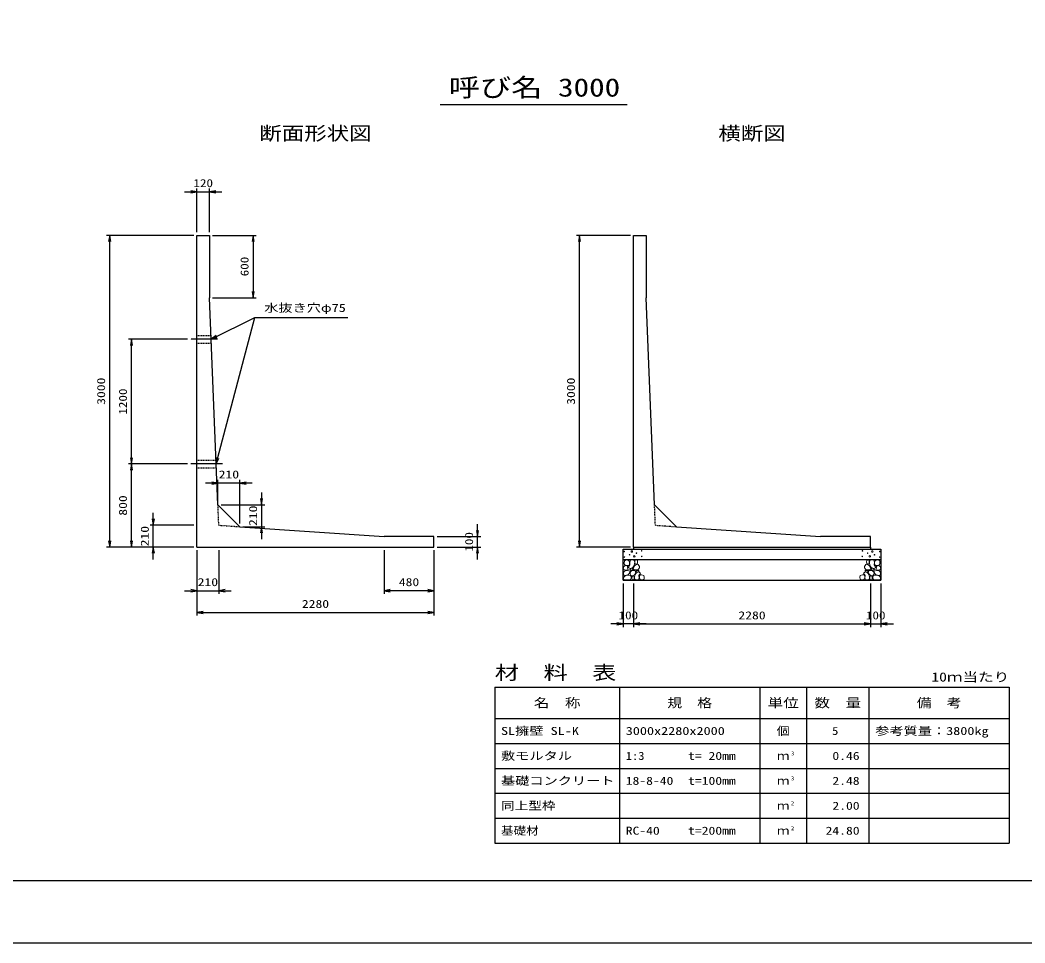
# Model space of a CAD drawing. Units: millimetres at full size. Extents: x 0 to 25230, y 0 to 19397.
# Drawn here: x 10208 to 19875, y 0 to 8882 of the extents above; entities that cross this region are included whole.
import ezdxf
from ezdxf.enums import TextEntityAlignment as Align

# ---------------------------------------------------------------- set-up
doc = ezdxf.new("R2010")
doc.units = ezdxf.units.MM
doc.linetypes.add('CHAIN', pattern=[18.5, 12, -1.5, 3.5, -1.5])
doc.linetypes.add('DASHED_SPACED', pattern=[12, 6, -6])
for name, color, linetype, lineweight in [('D-BMK', 2, 'CHAIN', 25), ('D-DCR-HCHn', 4, 'Continuous', 9), ('D-MTR-FRAM', 7, 'Continuous', 25), ('D-MTR-LINE', 7, 'Continuous', 25), ('D-STR-DIM', 7, 'Continuous', 25), ('D-STR-STRn', 1, 'Continuous', 25), ('D-STR-TXT', 7, 'Continuous', 25), ('D-TTL', 2, 'Continuous', 25), ('D-TTL-TXT', 7, 'Continuous', 25)]:
    doc.layers.add(name, color=color, linetype=linetype, lineweight=lineweight)
doc.layers.add('D-MTR', color=7, linetype='Continuous')
doc.layers.add('D-MTR-TXT', color=7, linetype='Continuous')
doc.styles.add('ＭＳ ゴシック', font='')
doc.styles.get('ＭＳ ゴシック').set_extended_font_data('MS Gothic')

# ---------------------------------------------------------------- blocks, each defined once
blk = doc.blocks.new('open_arrow')
at = {"color": 0, "linetype": 'Continuous', "lineweight": -2}
blk.add_lwpolyline([(7.5, 1.25), (0, 0), (7.5, -1.25)], dxfattribs=at)

msp = doc.modelspace()

# ---------------------------------------------------------------- linework, layer by layer
at = {"layer": 'D-BMK'}
for p, q in [((12106.438, 5810), (11850, 5810)), ((12155.753, 4610), (11850, 4610))]:
    msp.add_line(p, q, dxfattribs=at)
at = {"layer": 'D-DCR-HCHn'}
for points in [[(16061.198, 3681.594), (16040.395, 3686.217), (16021.904, 3676.971), (16019.592, 3656.168), (16024.215, 3639.988), (16047.33, 3633.053), (16063.51, 3633.053), (16070.444, 3644.611), (16070.444, 3670.037)], [(16079.69, 3683.906), (16072.756, 3663.102), (16075.067, 3639.988), (16058.887, 3614.562), (16079.69, 3603.005), (16102.805, 3614.562), (16116.673, 3633.053), (16121.296, 3663.102), (16116.673, 3679.283), (16102.805, 3686.217)], [(16123.608, 3679.283), (16123.608, 3651.545), (16135.165, 3644.611), (16146.722, 3651.545), (16149.034, 3667.725), (16146.722, 3681.594), (16130.542, 3686.217)], [(18376.392, 3679.283), (18376.392, 3651.545), (18364.835, 3644.611), (18353.278, 3651.545), (18350.966, 3667.725), (18353.278, 3681.594), (18369.458, 3686.217)], [(18420.31, 3683.906), (18427.244, 3663.102), (18424.933, 3639.988), (18441.113, 3614.562), (18420.31, 3603.005), (18397.195, 3614.562), (18383.327, 3633.053), (18378.704, 3663.102), (18383.327, 3679.283), (18397.195, 3686.217)], [(18438.802, 3681.594), (18459.605, 3686.217), (18478.096, 3676.971), (18480.408, 3656.168), (18475.785, 3639.988), (18452.67, 3633.053), (18436.49, 3633.053), (18429.556, 3644.611), (18429.556, 3670.037)], [(16017.281, 3623.808), (16010.346, 3603.005), (16019.592, 3589.136), (16042.707, 3586.824), (16058.488, 3593.599), (16051.952, 3609.939), (16056.575, 3619.185), (16047.33, 3628.431), (16033.461, 3633.053)], [(16061.155, 3547.009), (16078.277, 3572.692), (16076.137, 3579.112), (16052.594, 3585.533), (16031.192, 3583.393), (16016.21, 3570.551), (16014.07, 3555.57), (16016.21, 3540.588), (16033.332, 3536.308)], [(16084.313, 3603.005), (16072.756, 3593.759), (16077.379, 3586.824), (16093.559, 3586.824), (16100.493, 3589.136), (16105.116, 3598.382), (16098.182, 3605.316)], [(16121.082, 3547.009), (16131.783, 3572.692), (16123.222, 3583.393), (16097.539, 3583.393), (16086.838, 3579.112), (16076.137, 3564.131), (16076.137, 3551.289), (16086.838, 3534.167), (16099.679, 3532.027)], [(16118.985, 3628.431), (16107.427, 3600.693), (16116.673, 3589.136), (16144.411, 3589.136), (16155.968, 3593.759), (16167.525, 3609.939), (16167.525, 3623.808), (16155.968, 3642.299), (16142.099, 3644.611)], [(16153.185, 3570.551), (16163.886, 3579.112), (16159.606, 3585.533), (16144.624, 3585.533), (16138.204, 3583.393), (16133.923, 3574.832), (16140.344, 3568.411)], [(18381.015, 3628.431), (18392.573, 3600.693), (18383.327, 3589.136), (18355.589, 3589.136), (18344.032, 3593.759), (18332.475, 3609.939), (18332.475, 3623.808), (18344.032, 3642.299), (18357.901, 3644.611)], [(18346.815, 3570.551), (18336.114, 3579.112), (18340.394, 3585.533), (18355.376, 3585.533), (18361.796, 3583.393), (18366.077, 3574.832), (18359.656, 3568.411)], [(18378.918, 3547.009), (18368.217, 3572.692), (18376.778, 3583.393), (18402.461, 3583.393), (18413.162, 3579.112), (18423.863, 3564.131), (18423.863, 3551.289), (18413.162, 3534.167), (18400.321, 3532.027)], [(18415.687, 3603.005), (18427.244, 3593.759), (18422.621, 3586.824), (18406.441, 3586.824), (18399.507, 3589.136), (18394.884, 3598.382), (18401.818, 3605.316)], [(18438.845, 3547.009), (18421.723, 3572.692), (18423.863, 3579.112), (18447.406, 3585.533), (18468.808, 3583.393), (18483.79, 3570.551), (18485.93, 3555.57), (18483.79, 3540.588), (18466.668, 3536.308)], [(18482.719, 3623.808), (18489.654, 3603.005), (18480.408, 3589.136), (18457.293, 3586.824), (18441.512, 3593.599), (18448.048, 3609.939), (18443.425, 3619.185), (18452.67, 3628.431), (18466.539, 3633.053)], [(16069.716, 3493.503), (16084.698, 3499.924), (16088.978, 3521.326), (16080.417, 3536.308), (16065.435, 3540.588), (16046.173, 3538.448), (16024.771, 3529.887), (16014.07, 3517.045), (16014.07, 3502.064), (16020.49, 3493.503), (16046.173, 3495.643)], [(16116.801, 3499.924), (16116.801, 3525.606), (16106.1, 3532.027), (16095.399, 3525.606), (16093.259, 3510.625), (16095.399, 3497.783), (16110.381, 3493.503)], [(16157.466, 3495.643), (16163.886, 3514.905), (16161.746, 3536.308), (16176.728, 3559.85), (16157.466, 3570.551), (16136.063, 3559.85), (16123.222, 3542.728), (16118.941, 3514.905), (16123.222, 3499.924), (16136.063, 3493.503)], [(16174.588, 3497.783), (16193.85, 3493.503), (16210.972, 3502.064), (16213.112, 3521.326), (16208.831, 3536.308), (16187.429, 3542.728), (16172.447, 3542.728), (16166.027, 3532.027), (16166.027, 3508.484)], [(18325.412, 3497.783), (18306.15, 3493.503), (18289.028, 3502.064), (18286.888, 3521.326), (18291.169, 3536.308), (18312.571, 3542.728), (18327.553, 3542.728), (18333.973, 3532.027), (18333.973, 3508.484)], [(18342.534, 3495.643), (18336.114, 3514.905), (18338.254, 3536.308), (18323.272, 3559.85), (18342.534, 3570.551), (18363.937, 3559.85), (18376.778, 3542.728), (18381.059, 3514.905), (18376.778, 3499.924), (18363.937, 3493.503)], [(18383.199, 3499.924), (18383.199, 3525.606), (18393.9, 3532.027), (18404.601, 3525.606), (18406.741, 3510.625), (18404.601, 3497.783), (18389.619, 3493.503)], [(18430.284, 3493.503), (18415.302, 3499.924), (18411.022, 3521.326), (18419.583, 3536.308), (18434.565, 3540.588), (18453.827, 3538.448), (18475.229, 3529.887), (18485.93, 3517.045), (18485.93, 3502.064), (18479.51, 3493.503), (18453.827, 3495.643)]]:
    msp.add_lwpolyline(points, close=True, dxfattribs=at)
for centre, radius in [((16020.727, 3767.43), 3), ((16093.336, 3767.43), 7.5), ((16188.131, 3773.481), 3), ((18311.869, 3773.481), 3), ((18406.664, 3767.43), 7.5), ((18479.273, 3767.43), 3), ((16021.869, 3713.919), 3), ((16072.292, 3735.761), 3), ((16116.664, 3719.97), 7.5), ((16137.708, 3751.639), 3), ((16189.273, 3719.97), 3), ((18310.727, 3719.97), 3), ((18362.292, 3751.639), 3), ((18383.336, 3719.97), 7.5), ((18427.708, 3735.761), 3), ((18478.131, 3713.919), 3)]:
    msp.add_circle(centre, radius, dxfattribs=at)
at = {"layer": 'D-MTR-FRAM'}
for p, q in [((14775, 2460), (19725, 2460)), ((14775, 2460), (14775, 960)), ((19725, 2460), (19725, 960)), ((14775, 960), (19725, 960))]:
    msp.add_line(p, q, dxfattribs=at)
at = {"layer": 'D-MTR-LINE'}
for p, q in [((15975, 2460), (15975, 960)), ((17325, 2460), (17325, 960)), ((17775, 2460), (17775, 960)), ((18375, 2460), (18375, 960)), ((14775, 2160), (19725, 2160)), ((14775, 1920), (19725, 1920)), ((14775, 1680), (19725, 1680)), ((14775, 1440), (19725, 1440)), ((14775, 1200), (19725, 1200))]:
    msp.add_line(p, q, dxfattribs=at)
at = {"layer": 'D-STR-DIM'}
for p, q in [((11910, 6840), (11910, 7260)), ((12030, 6840), (12030, 7260)), ((11790, 7230), (12150, 7230)), ((11880, 6810), (11040, 6810)), ((11070, 3810), (11070, 6810)), ((12060, 6810), (12480, 6810)), ((12450, 6810), (12450, 6210)), ((16080, 6810), (15560, 6810)), ((15590, 3810), (15590, 6810)), ((12060, 6210), (12480, 6210)), ((11820, 5810), (11250, 5810)), ((11280, 4610), (11280, 5810)), ((11820, 4610), (11250, 4610)), ((11820, 4610), (11250, 4610)), ((11280, 3810), (11280, 4610)), ((12111.944, 4246.029), (12111.944, 4456.029)), ((12321.944, 4036.029), (12321.944, 4456.029)), ((12441.944, 4426.029), (11991.944, 4426.029)), ((12531.944, 4336.029), (12531.944, 3886.029)), ((12141.944, 4216.029), (12561.944, 4216.029)), ((11490, 3690), (11490, 4140)), ((11880, 4020), (11460, 4020)), ((12351.944, 4006.029), (12561.944, 4006.029)), ((14610, 3690), (14610, 4030)), ((14220, 3910), (14640, 3910)), ((11880, 3810), (11040, 3810)), ((11880, 3810), (11250, 3810)), ((11880, 3810), (11460, 3810)), ((11910, 3780), (11910, 3360)), ((11910, 3780), (11910, 3150)), ((12120, 3780), (12120, 3360)), ((13710, 3780), (13710, 3360)), ((14190, 3780), (14190, 3150)), ((14190, 3780), (14190, 3360)), ((14220, 3810), (14640, 3810)), ((16080, 3810), (15560, 3810)), ((11790, 3390), (12240, 3390)), ((14190, 3390), (13710, 3390)), ((16010, 3460), (16010, 3040)), ((16110, 3460), (16110, 3040)), ((16110, 3460), (16110, 3040)), ((18390, 3460), (18390, 3040)), ((18390, 3460), (18390, 3040)), ((18490, 3460), (18490, 3040)), ((11910, 3180), (14190, 3180)), ((16230, 3070), (15890, 3070)), ((16110, 3070), (18390, 3070)), ((18270, 3070), (18610, 3070))]:
    msp.add_line(p, q, dxfattribs=at)
at = {"layer": 'D-STR-STRn'}
for p, q in [((11910, 3810), (11910, 6810)), ((11910, 6810), (12030, 6810)), ((12030, 6810), (12030, 6210)), ((16110, 3810), (16110, 6810)), ((16110, 6810), (16230, 6810)), ((16230, 6810), (16230, 6210)), ((12111.944, 4216.029), (12030, 6210)), ((16311.944, 4216.029), (16230, 6210)), ((12321.944, 4006.029), (12111.944, 4216.029)), ((16521.944, 4006.029), (16311.944, 4216.029)), ((12321.944, 4006.029), (13710, 3910)), ((16521.944, 4006.029), (17910, 3910)), ((14190, 3910), (13710, 3910)), ((14190, 3810), (14190, 3910)), ((18390, 3910), (17910, 3910)), ((18390, 3810), (18390, 3910)), ((11910, 3810), (14190, 3810)), ((16010, 3490), (16010, 3790)), ((16010, 3790), (18490, 3790)), ((16110, 3810), (18390, 3810)), ((16110, 3810), (16110, 3790)), ((18390, 3810), (18390, 3790)), ((18490, 3790), (18490, 3490)), ((16010, 3690), (18490, 3690)), ((16010, 3490), (18490, 3490))]:
    msp.add_line(p, q, dxfattribs=at)
at = {"layer": 'D-STR-STRn', "linetype": 'DASHED_SPACED'}
for p, q in [((11910, 5847.5), (12044.897, 5847.5)), ((11910, 5772.5), (12047.979, 5772.5)), ((11910, 4647.5), (12094.212, 4647.5)), ((11910, 4572.5), (12097.295, 4572.5))]:
    msp.add_line(p, q, dxfattribs=at)
at = {"layer": 'D-STR-STRn', "color": 2, "linetype": 'DASHED_SPACED'}
for p, q in [((12120, 4020), (12111.944, 4216.029)), ((16320, 4020), (16311.944, 4216.029)), ((12120, 4020), (12321.944, 4006.029)), ((16320, 4020), (16521.944, 4006.029))]:
    msp.add_line(p, q, dxfattribs=at)
at = {"layer": 'D-STR-TXT'}
msp.add_line((12095.753, 4610), (12466.438, 6020), dxfattribs=at)
msp.add_lwpolyline([(12046.438, 5810), (12466.438, 6020), (12526.438, 6020), (13360.728, 6020)], dxfattribs=at)
at = {"layer": 'D-TTL'}
for points in [[(0, 0), (25230, 0), (25230, 17820), (0, 17820)], [(600, 600), (24630, 600), (24630, 17220), (600, 17220)]]:
    msp.add_lwpolyline(points, close=True, dxfattribs=at)
at = {"layer": 'D-TTL-TXT'}
msp.add_line((14250, 8070), (16050, 8070), dxfattribs=at)

# ---------------------------------------------------------------- block references
at = {"layer": 'D-STR-DIM', "xscale": 8, "yscale": 8}
for p, rotation in [((11910, 7230), 180), ((11070, 6810), 270), ((12450, 6810), 270), ((15590, 6810), 270), ((12450, 6210), 90), ((11280, 5810), 270), ((11280, 4610), 90), ((11280, 4610), 270), ((12111.944, 4426.029), 180), ((12531.944, 4216.029), 90), ((11490, 4020), 90), ((12531.944, 4006.029), 270), ((14610, 3910), 90), ((11070, 3810), 90), ((11280, 3810), 90), ((15590, 3810), 90), ((11490, 3810), 270), ((14610, 3810), 270), ((11910, 3390), 180), ((14190, 3390), 180), ((14190, 3180), 180), ((16010, 3070), 180), ((18390, 3070), 180), ((18390, 3070), 180)]:
    msp.add_blockref('open_arrow', p, dxfattribs=dict(at, rotation=rotation))
for p in [(12030, 7230), (12321.944, 4426.029), (12120, 3390), (13710, 3390), (11910, 3180), (16110, 3070), (16110, 3070), (18490, 3070)]:
    msp.add_blockref('open_arrow', p, dxfattribs=at)
at = {"layer": 'D-STR-TXT', "xscale": 8, "yscale": 8}
for p, rotation in [((12046.438, 5810), 26.6), ((12095.753, 4610), 75.3)]:
    msp.add_blockref('open_arrow', p, dxfattribs=dict(at, rotation=rotation))

# ---------------------------------------------------------------- texts
at = {"layer": 'D-MTR', "style": 'ＭＳ ゴシック', "width": 1.3}
msp.add_text('材\u3000料\u3000表', height=132, dxfattribs=at).set_placement((14775, 2496), align=Align.BOTTOM_LEFT)
at = {"layer": 'D-MTR', "style": 'ＭＳ ゴシック', "width": 1.25}
msp.add_text('10ｍ当たり', height=87.98, dxfattribs=at).set_placement((19725, 2489), align=Align.BOTTOM_RIGHT)
at = {"layer": 'D-MTR-TXT', "style": 'ＭＳ ゴシック'}
for s, height, width, p in [('名\u3000称', 87.98, 1.25, (15375, 2310)), ('規\u3000格', 87.98, 1.2, (16650, 2310)), ('単位', 87.98, 1.25, (17550, 2310)), ('数\u3000量', 87.98, 1.25, (18075, 2310)), ('備\u3000考', 87.98, 1.2, (19050, 2310)), ('個', 76.98, 1.2, (17550, 2040)), ('ｍ', 76.98, 1.15, (17550, 1800)), ('ｍ', 76.98, 1.15, (17550, 1560)), ('ｍ', 76.98, 1.15, (17550, 1320)), ('ｍ', 76.98, 1.15, (17550, 1080))]:
    msp.add_text(s, height=height, dxfattribs=dict(at, width=width)).set_placement(p, align=Align.MIDDLE_CENTER)
for s, width, p in [('SL擁壁 SL-K', 1.3, (14835, 2040)), ('3000x2280x2000', 1.3, (16035, 2040)), ('参考質量：3800kg', 1.3, (18435, 2040)), ('敷モルタル', 1.3, (14835, 1800)), ('1:3', 1.15, (16035, 1800)), ('t= 20mm', 1.25, (16635, 1800)), ('基礎コンクリート', 1.3, (14835, 1560)), ('18-8-40', 1.25, (16035, 1560)), ('t=100mm', 1.25, (16635, 1560)), ('同上型枠', 1.25, (14835, 1320)), ('基礎材', 1.15, (14835, 1080)), ('RC-40', 1.25, (16035, 1080)), ('t=200mm', 1.25, (16635, 1080))]:
    msp.add_text(s, height=76.98, dxfattribs=dict(at, width=width)).set_placement(p, align=Align.MIDDLE_LEFT)
for s, width, p in [('5', 1.15, (18080.33, 2040)), ('0.46', 1.25, (18285, 1800)), ('2.48', 1.25, (18285, 1560)), ('2.00', 1.25, (18285, 1320)), ('24.80', 1.25, (18285, 1080))]:
    msp.add_text(s, height=76.98, dxfattribs=dict(at, width=width)).set_placement(p, align=Align.MIDDLE_RIGHT)
at = {"layer": 'D-MTR-TXT', "style": 'ＭＳ ゴシック', "width": 1.15}
for s, p in [('3', (17625, 1793)), ('3', (17625, 1553)), ('2', (17625, 1313)), ('2', (17625, 1073))]:
    msp.add_text(s, height=38.49, dxfattribs=at).set_placement(p, align=Align.BOTTOM_LEFT)
at = {"layer": 'D-STR-DIM', "style": 'ＭＳ ゴシック'}
for s, width, p in [('120', 1.2, (11970, 7312.5)), ('210', 1.25, (12216.944, 4508.529)), ('210', 1.25, (12015, 3472.5)), ('480', 1.25, (13950, 3472.5)), ('2280', 1.25, (13050, 3262.5)), ('2280', 1.25, (17250, 3152.5)), ('100', 1.2, (16060, 3152.5)), ('100', 1.2, (18440, 3152.5))]:
    msp.add_text(s, height=76.98, dxfattribs=dict(at, width=width)).set_placement(p, align=Align.MIDDLE_CENTER)
for s, width, p in [('600', 1.2, (12367.5, 6510)), ('3000', 1.25, (10987.5, 5310)), ('3000', 1.25, (15507.5, 5310)), ('1200', 1.2, (11197.5, 5210)), ('800', 1.25, (11197.5, 4210)), ('210', 1.25, (12449.444, 4111.029)), ('210', 1.25, (11407.5, 3915)), ('100', 1.2, (14527.5, 3860))]:
    msp.add_text(s, height=76.98, rotation=90, dxfattribs=dict(at, width=width)).set_placement(p, align=Align.MIDDLE_CENTER)
at = {"layer": 'D-STR-TXT', "style": 'ＭＳ ゴシック', "width": 1.3}
msp.add_text('水抜き穴φ75', height=76.98, dxfattribs=at).set_placement((12556.438, 6050), align=Align.BOTTOM_LEFT)
at = {"layer": 'D-TTL-TXT', "style": 'ＭＳ ゴシック'}
for s, height, width, p in [('呼び名', 176, 1.25, (14782.5, 8092.5)), ('3000', 176, 1.25, (15682.5, 8092.5)), ('断面形状図', 132, 1.2, (13050, 7686)), ('横断図', 132, 1.2, (17250, 7686))]:
    msp.add_text(s, height=height, dxfattribs=dict(at, width=width)).set_placement(p, align=Align.BOTTOM_CENTER)

doc.saveas('drawing.dxf')
